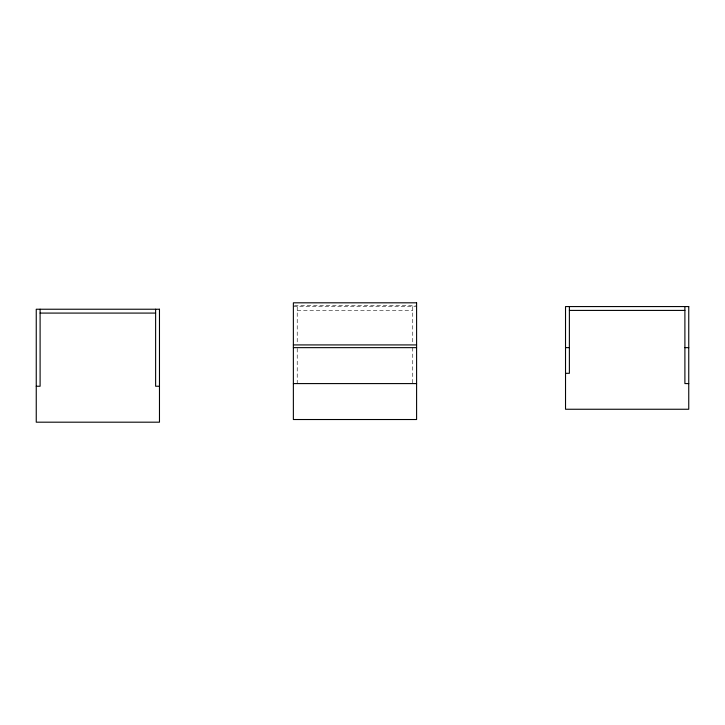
<?xml version="1.0" encoding="UTF-8"?>
<svg xmlns="http://www.w3.org/2000/svg" width="725" height="725" viewBox="0 0 725 725"><rect width="100%" height="100%" fill="white"/><g stroke="black" fill="none" stroke-linecap="round" stroke-linejoin="round"><path stroke-width="0.54" stroke-dasharray="3.62 2.72" d="M294.504 305.542L415.461 305.542M293.371 306.566L416.594 306.566M297.223 310.418L412.743 310.418M412.743 306.566L412.743 343.949M412.743 347.647L412.743 383.588M297.223 306.566L297.223 343.949M297.223 348.471L297.223 383.588"/><path stroke-width="1.09" d="M569.379 310.418L684.898 310.418M40.102 313.082L155.621 313.082M293.371 344.919L416.594 344.919M293.371 347.647L416.594 347.647M565.527 347.647L569.379 347.647M684.898 347.647L688.75 347.647M565.527 373.312L569.379 373.312L569.379 306.566M293.371 383.588L416.594 383.588M688.75 383.588L684.898 383.588L684.898 306.566M36.25 386.244L40.102 386.244L40.102 309.231M159.473 386.244L155.621 386.244L155.621 309.231M416.594 302.814L293.371 302.814L293.371 419.521L416.594 419.521L416.594 302.814M688.75 306.566L565.527 306.566L565.527 409.253L688.75 409.253L688.75 306.566M159.473 309.231L36.25 309.231L36.25 422.186L159.473 422.186L159.473 309.231"/></g></svg>
